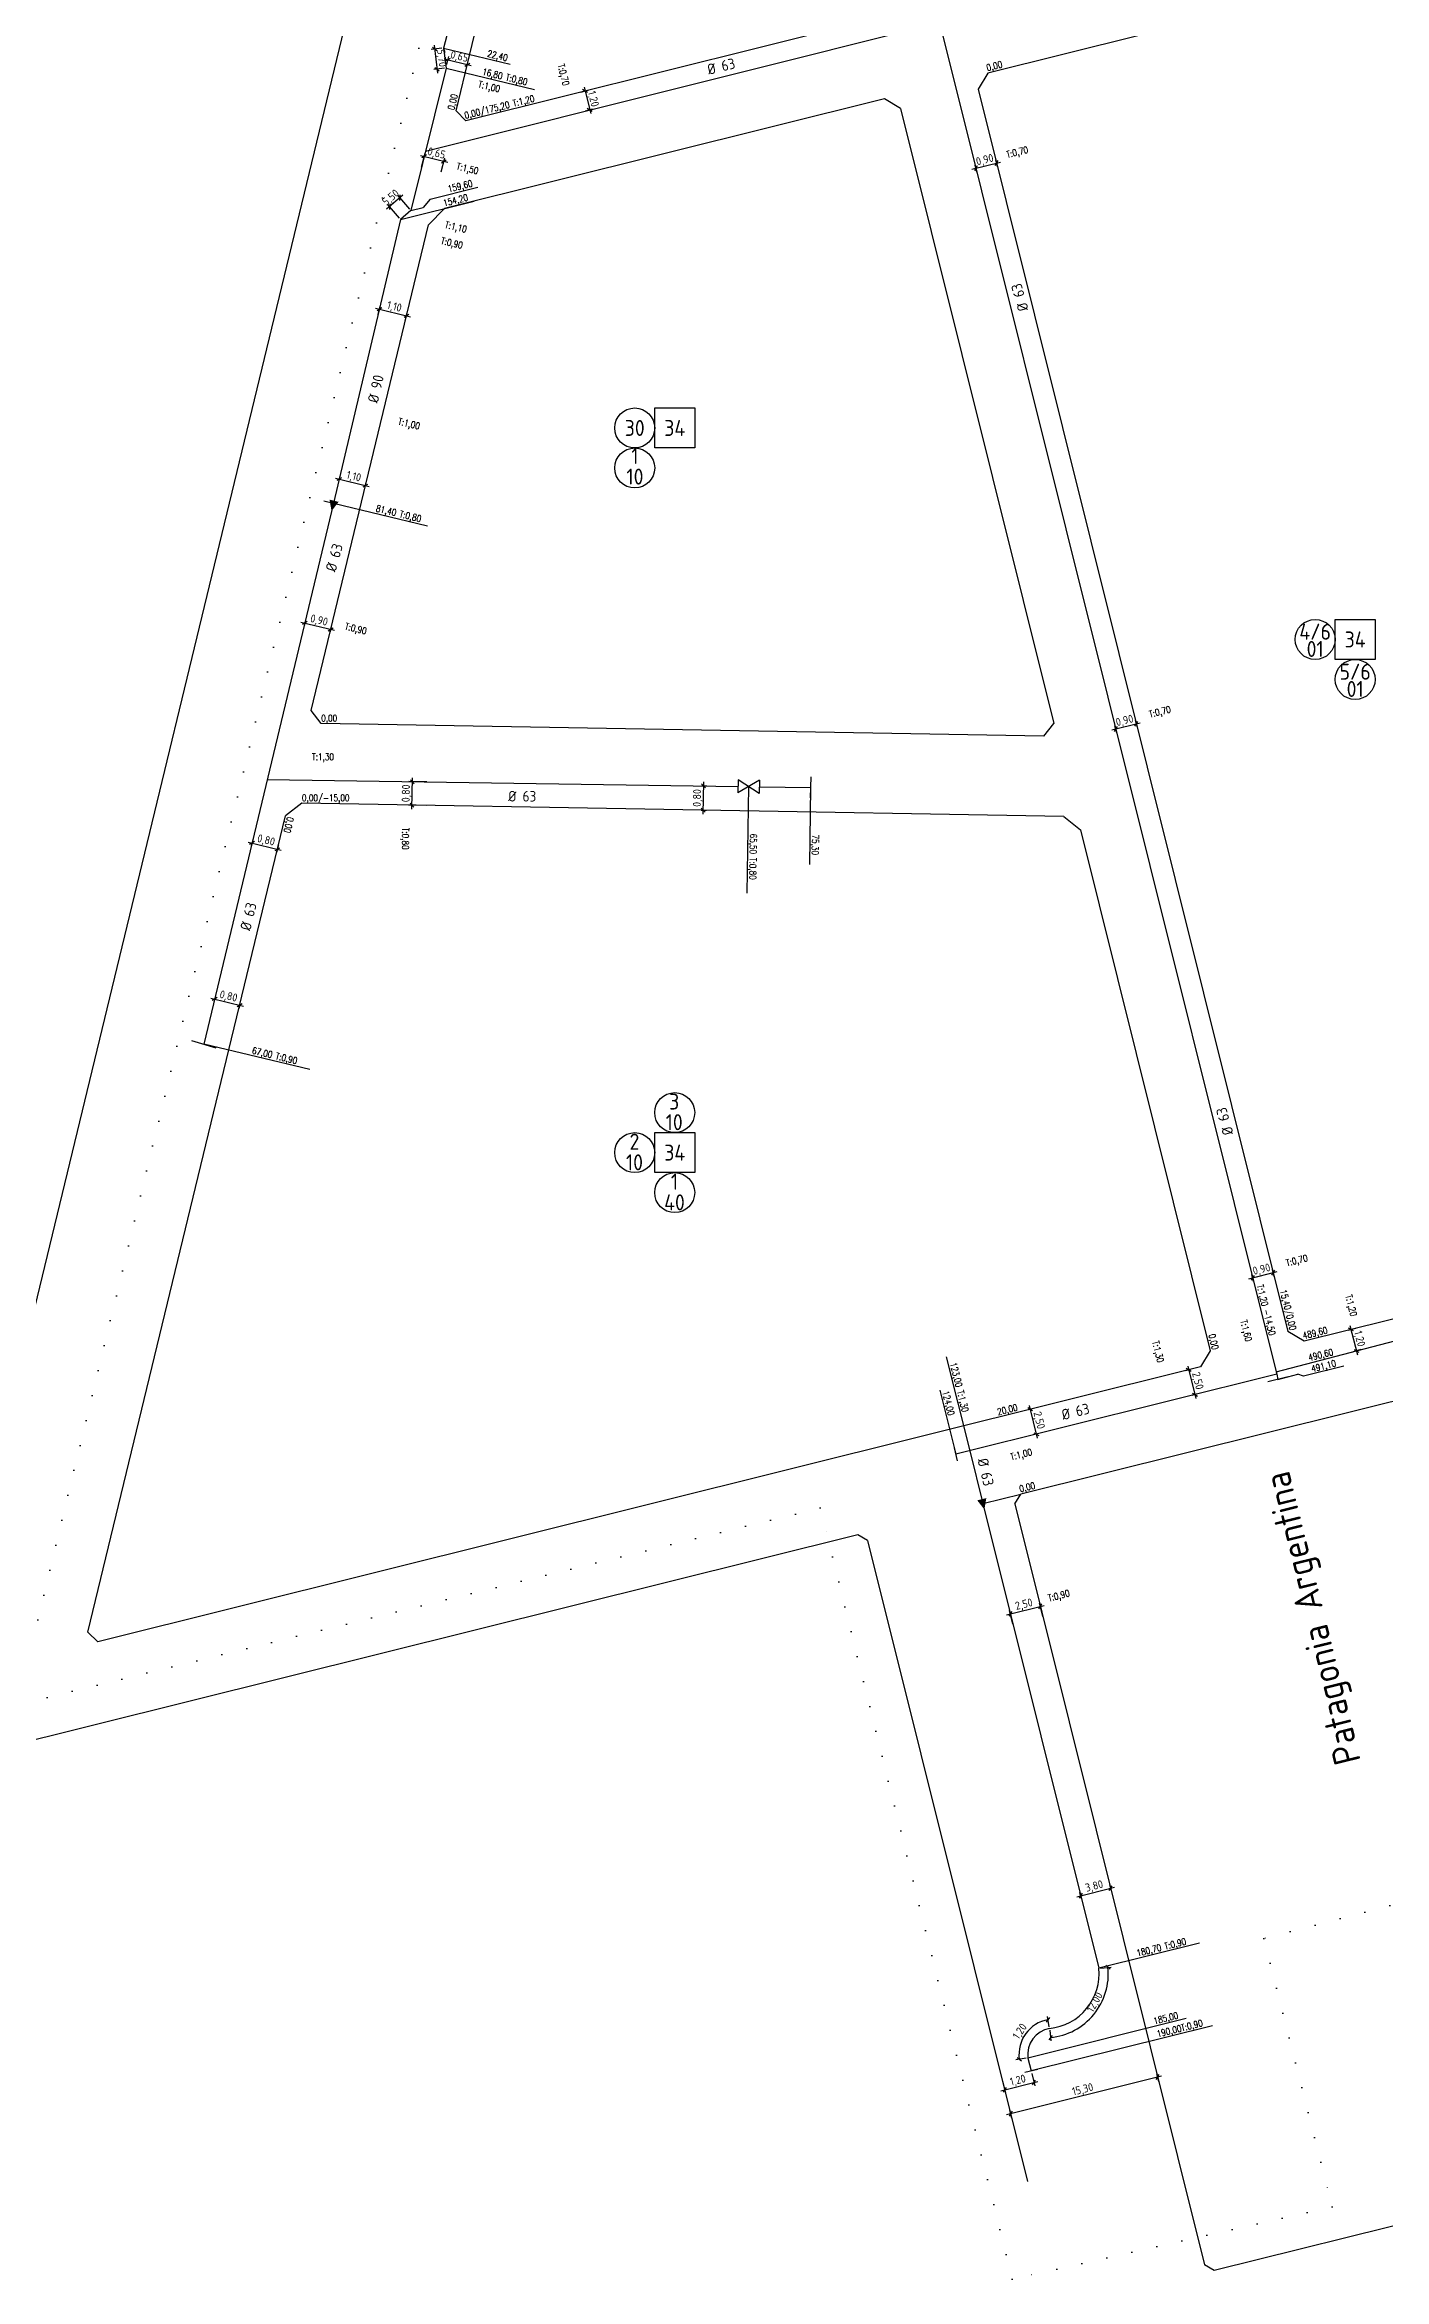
# Model space of a CAD drawing. Extents: x -48 to 13651, y -112 to 3468.
# Drawn here: x 2019 to 2521, y 21 to 859 of the extents above; entities that cross this region are included whole.
import ezdxf
from ezdxf.enums import TextEntityAlignment as Align

# ---------------------------------------------------------------- set-up
doc = ezdxf.new("R2010")
doc.units = 0
doc.header["$LTSCALE"] = 6
doc.header["$MEASUREMENT"] = 0
doc.linetypes.add('DOT2', pattern=[3.175, 0, -3.175])
doc.layers.get('0').update_dxf_attribs({"linetype": 'CONTINUOUS'})
doc.layers.get('DEFPOINTS').update_dxf_attribs({"linetype": 'CONTINUOUS'})
for name, color, linetype in [('90', 11, 'CONTINUOUS'), ('A50', 40, 'CONTINUOUS'), ('AMPLIACIONES', 2, 'CONTINUOUS'), ('CAS', 7, 'CONTINUOUS'), ('Caño 110mm', 170, 'CONTINUOUS'), ('COTA', 2, 'CONTINUOUS'), ('MANZANAS', 7, 'CONTINUOUS'), ('NOMB_CALLES', 4, 'CONTINUOUS'), ('NUMERO-CROQUIS', 13, 'CONTINUOUS'), ('NUMERO-MANZANA', 4, 'CONTINUOUS'), ('PROGRESIVA', 60, 'CONTINUOUS'), ('RADIO', 4, 'DOT2'), ('REDUCCIONES', 13, 'CONTINUOUS'), ('TXTDIAMETRO', 7, 'CONTINUOUS'), ('VALVULAS', 20, 'CONTINUOUS')]:
    doc.layers.add(name, color=color, linetype=linetype)
doc.styles.add('ABADIMTCONDE', font='isocp.shx')
doc.styles.add('GEOSLAB703LTBT', font='isocp.shx', dxfattribs={"width": 0.9, "height": 8})
doc.styles.add('ROMANS', font='romans.shx', dxfattribs={"width": 0.8, "height": 2.5})
doc.dimstyles.new('COTA02', dxfattribs={"dimtxt": 3, "dimasz": 1.5, "dimexe": 1.25, "dimexo": 0.625, "dimgap": 0.3, "dimtad": 1, "dimtoh": 1, "dimdsep": 46, "dimlunit": 6, "dimtxsty": 'ABADIMTCONDE', "dimblk1": 'OBLIQUE', "dimblk2": 'OBLIQUE', "dimsah": 1, "dimcen": 2.5, "dimdle": 1.5, "dimclrd": 60, "dimclre": 60, "dimclrt": 256, "dimadec": 0, "dimazin": 0, "dimtfac": 1, "dimtix": 1, "dimtofl": 0, "dimtmove": 0, "dimatfit": 0, "dimldrblk": 'OBLIQUE', "dimfxl": 1, "dimtolj": 1, "dimtzin": 0, "dimarcsym": 0})

# ---------------------------------------------------------------- blocks, each defined once
blk = doc.blocks.new('CUPLARED')
at = {"layer": 'REDUCCIONES'}
blk.add_lwpolyline([(4, 0, 0, 3.5, 0), (0, 0, 3.5, 3.5, 0)], format="xyseb", dxfattribs=at)
blk = doc.blocks.new('D63')
at = {"layer": 'TXTDIAMETRO', "color": 7, "ltscale": 0.1, "style": 'ABADIMTCONDE'}
blk.add_text('Ø 63', height=4, dxfattribs=at).set_placement((0, 0), align=Align.MIDDLE)
blk = doc.blocks.new('_OBLIQUE')
at = {"color": 0, "linetype": 'ByBlock'}
blk.add_line((-0.5, -0.5), (0.5, 0.5), dxfattribs=at)
blk = doc.blocks.new('*D141')
at = {"layer": 'COTA', "color": 60, "lineweight": -2, "transparency": 16777216}
for p, q in [((2168.09, 857.83), (2164.09, 857.34)), ((2165.15, 858.98), (2166.43, 848.52)), ((2169.01, 850.35), (2165.01, 849.86))]:
    blk.add_line(p, q, dxfattribs=at)
at = {"layer": 'DEFPOINTS', "color": 0, "transparency": 16777216}
for p in [(2168.71, 857.91), (2166.25, 850.01), (2169.63, 850.42)]:
    blk.add_point(p, dxfattribs=at)
at = {"layer": 'COTA', "color": 60, "lineweight": -2, "transparency": 16777216, "xscale": 1.5, "yscale": 1.5, "zscale": 1.5}
for p, rotation in [((2165.34, 857.5), 96.97961604588603), ((2166.25, 850.01), 276.979616045886)]:
    blk.add_blockref('_OBLIQUE', p, dxfattribs=dict(at, rotation=rotation))
at = {"layer": 'COTA', "transparency": 16777216, "insert": (2167.79, 854.12), "char_height": 3, "attachment_point": 5, "rotation": 276.97962, "style": 'ABADIMTCONDE'}
blk.add_mtext('\\A1;5,70', dxfattribs=at)
blk = doc.blocks.new('*D142')
at = {"layer": 'COTA', "color": 60, "lineweight": -2, "transparency": 16777216}
for p, q in [((2143.21, 760.34), (2156.27, 757.18)), ((2144.19, 758.01), (2144.96, 761.2)), ((2154.33, 755.56), (2155.11, 758.75))]:
    blk.add_line(p, q, dxfattribs=at)
at = {"layer": 'DEFPOINTS', "color": 0, "transparency": 16777216}
for p in [(2144.04, 757.41), (2154.19, 754.95), (2154.81, 757.53)]:
    blk.add_point(p, dxfattribs=at)
at = {"layer": 'COTA', "color": 60, "lineweight": -2, "transparency": 16777216, "xscale": 1.5, "yscale": 1.5, "zscale": 1.5}
for p, rotation in [((2144.66, 759.99), 166.4000000000006), ((2154.81, 757.53), 346.4000000000006)]:
    blk.add_blockref('_OBLIQUE', p, dxfattribs=dict(at, rotation=rotation))
at = {"layer": 'COTA', "transparency": 16777216, "insert": (2150.21, 760.73), "char_height": 3, "attachment_point": 5, "rotation": 346.4, "style": 'ABADIMTCONDE'}
blk.add_mtext('\\A1;1,10', dxfattribs=at)
blk = doc.blocks.new('*D143')
at = {"layer": 'COTA', "color": 60, "lineweight": -2, "transparency": 16777216}
for p, q in [((2128.15, 696.64), (2140.88, 693.56)), ((2129.64, 696.44), (2129.9, 697.5)), ((2139.46, 694.06), (2139.71, 695.12))]:
    blk.add_line(p, q, dxfattribs=at)
at = {"layer": 'DEFPOINTS', "color": 0, "transparency": 16777216}
for p in [(2129.49, 695.83), (2139.31, 693.45), (2139.42, 693.91)]:
    blk.add_point(p, dxfattribs=at)
at = {"layer": 'COTA', "color": 60, "lineweight": -2, "transparency": 16777216, "xscale": 1.5, "yscale": 1.5, "zscale": 1.5}
for p, rotation in [((2129.6, 696.28), 166.4000000000008), ((2139.42, 693.91), 346.4000000000008)]:
    blk.add_blockref('_OBLIQUE', p, dxfattribs=dict(at, rotation=rotation))
at = {"layer": 'COTA', "transparency": 16777216, "insert": (2134.99, 697.06), "char_height": 3, "attachment_point": 5, "rotation": 346.4, "style": 'ABADIMTCONDE'}
blk.add_mtext('\\A1;1,10', dxfattribs=at)
blk = doc.blocks.new('*D154')
at = {"layer": 'COTA', "color": 60, "lineweight": -2, "transparency": 16777216}
for p, q in [((2169.92, 851.8), (2170.63, 854.72)), ((2168.88, 853.85), (2179.06, 851.39)), ((2177.19, 850.04), (2177.9, 852.96))]:
    blk.add_line(p, q, dxfattribs=at)
at = {"layer": 'DEFPOINTS', "color": 0, "transparency": 16777216}
for p in [(2169.78, 851.19), (2177.05, 849.43), (2177.6, 851.74)]:
    blk.add_point(p, dxfattribs=at)
at = {"layer": 'COTA', "color": 60, "lineweight": -2, "transparency": 16777216, "xscale": 1.5, "yscale": 1.5, "zscale": 1.5}
for p, rotation in [((2170.33, 853.5), 166.3999999999984), ((2177.6, 851.74), 346.3999999999984)]:
    blk.add_blockref('_OBLIQUE', p, dxfattribs=dict(at, rotation=rotation))
at = {"layer": 'COTA', "transparency": 16777216, "insert": (2174.59, 854.55), "char_height": 3, "attachment_point": 5, "rotation": 346.4, "style": 'ABADIMTCONDE'}
blk.add_mtext('\\A1;0,65', dxfattribs=at)
blk = doc.blocks.new('*D155')
at = {"layer": 'COTA', "color": 60, "lineweight": -2, "transparency": 16777216}
for p, q in [((2153.48, 802.78), (2147.32, 797.51)), ((2152.2, 794.12), (2147.65, 799.44)), ((2156.07, 797.45), (2151.53, 802.76))]:
    blk.add_line(p, q, dxfattribs=at)
at = {"layer": 'DEFPOINTS', "color": 0, "transparency": 16777216}
for p in [(2148.46, 798.49), (2156.48, 796.97), (2152.6, 793.65)]:
    blk.add_point(p, dxfattribs=at)
at = {"layer": 'COTA', "color": 60, "lineweight": -2, "transparency": 16777216, "xscale": 1.5, "yscale": 1.5, "zscale": 1.5}
for p, rotation in [((2148.46, 798.49), 220.5566222824353), ((2152.34, 801.81), 40.55662228243532)]:
    blk.add_blockref('_OBLIQUE', p, dxfattribs=dict(at, rotation=rotation))
at = {"layer": 'COTA', "transparency": 16777216, "insert": (2149.08, 801.69), "char_height": 3, "attachment_point": 5, "rotation": 40.55662, "style": 'ABADIMTCONDE'}
blk.add_mtext('\\A1;5,50', dxfattribs=at)
blk = doc.blocks.new('*D1067')
at = {"layer": 'DEFPOINTS', "color": 0, "transparency": 16777216}
for p in [(2168.83, 815.48), (2160.33, 812.63), (2167.71, 810.85)]:
    blk.add_point(p, dxfattribs=at)
at = {"layer": 'PROGRESIVA', "color": 60, "lineweight": -2, "transparency": 16777216}
for p, q in [((2160, 817.62), (2170.29, 815.13)), ((2160.48, 813.24), (2161.75, 818.48)), ((2167.86, 811.46), (2169.12, 816.7))]:
    blk.add_line(p, q, dxfattribs=at)
at = {"layer": 'PROGRESIVA', "color": 60, "lineweight": -2, "transparency": 16777216, "xscale": 1.5, "yscale": 1.5, "zscale": 1.5}
for p, rotation in [((2161.46, 817.27), 166.4000000000009), ((2168.83, 815.48), 346.4000000000009)]:
    blk.add_blockref('_OBLIQUE', p, dxfattribs=dict(at, rotation=rotation))
at = {"layer": 'PROGRESIVA', "transparency": 16777216, "insert": (2166.02, 818.25), "char_height": 3, "attachment_point": 5, "rotation": 346.4, "style": 'ABADIMTCONDE'}
blk.add_mtext('\\A1;0,65', dxfattribs=at)
blk = doc.blocks.new('*D1181')
at = {"layer": 'DEFPOINTS', "color": 0, "transparency": 16777216}
for p in [(2219.49, 841.25), (2221.25, 834.23), (2223.49, 834.8)]:
    blk.add_point(p, dxfattribs=at)
at = {"layer": 'PROGRESIVA', "color": 60, "lineweight": -2, "transparency": 16777216}
for p, q in [((2220.1, 841.4), (2222.95, 842.11)), ((2221.37, 843.26), (2223.85, 833.34)), ((2221.85, 834.39), (2224.7, 835.1))]:
    blk.add_line(p, q, dxfattribs=at)
at = {"layer": 'PROGRESIVA', "color": 60, "lineweight": -2, "transparency": 16777216, "xscale": 1.5, "yscale": 1.5, "zscale": 1.5}
for p, rotation in [((2221.73, 841.81), 104.0483452067411), ((2223.49, 834.8), 284.0483452067411)]:
    blk.add_blockref('_OBLIQUE', p, dxfattribs=dict(at, rotation=rotation))
at = {"layer": 'PROGRESIVA', "transparency": 16777216, "insert": (2224.58, 838.79), "char_height": 3, "attachment_point": 5, "rotation": 284.04835, "style": 'ABADIMTCONDE'}
blk.add_mtext('\\A1;1,20', dxfattribs=at)
blk = doc.blocks.new('*D1182')
at = {"layer": 'COTA', "color": 60, "lineweight": -2, "transparency": 16777216}
for p, q in [((2470.5, 396.48), (2481.17, 399.14)), ((2472.31, 395.44), (2471.66, 398.06)), ((2480.06, 397.38), (2479.41, 399.99))]:
    blk.add_line(p, q, dxfattribs=at)
at = {"layer": 'DEFPOINTS', "color": 0, "transparency": 16777216}
for p in [(2472.46, 394.84), (2479.71, 398.78), (2480.21, 396.77)]:
    blk.add_point(p, dxfattribs=at)
at = {"layer": 'COTA', "color": 60, "lineweight": -2, "transparency": 16777216, "xscale": 1.5, "yscale": 1.5, "zscale": 1.5}
for p, rotation in [((2471.96, 396.84), 194.0000000000013), ((2479.71, 398.78), 14.00000000000132)]:
    blk.add_blockref('_OBLIQUE', p, dxfattribs=dict(at, rotation=rotation))
at = {"layer": 'COTA', "transparency": 16777216, "insert": (2475.35, 399.78), "char_height": 3, "attachment_point": 5, "rotation": 14, "style": 'ABADIMTCONDE'}
blk.add_mtext('\\A1;0,90', dxfattribs=at)
blk = doc.blocks.new('*D1183')
at = {"layer": 'DEFPOINTS', "color": 0, "transparency": 16777216}
for p in [(2375.99, 814.79), (2376.5, 812.74), (2368.73, 810.8)]:
    blk.add_point(p, dxfattribs=at)
at = {"layer": 'PROGRESIVA', "color": 60, "lineweight": -2, "transparency": 16777216}
for p, q in [((2366.76, 812.48), (2377.45, 815.15)), ((2368.57, 811.41), (2367.91, 814.06)), ((2376.35, 813.35), (2375.69, 816))]:
    blk.add_line(p, q, dxfattribs=at)
at = {"layer": 'PROGRESIVA', "color": 60, "lineweight": -2, "transparency": 16777216, "xscale": 1.5, "yscale": 1.5, "zscale": 1.5}
for p, rotation in [((2368.22, 812.85), 193.9999999999992), ((2375.99, 814.79), 13.99999999999925)]:
    blk.add_blockref('_OBLIQUE', p, dxfattribs=dict(at, rotation=rotation))
at = {"layer": 'PROGRESIVA', "transparency": 16777216, "insert": (2371.61, 815.78), "char_height": 3, "attachment_point": 5, "rotation": 14, "style": 'ABADIMTCONDE'}
blk.add_mtext('\\A1;0,90', dxfattribs=at)
blk = doc.blocks.new('*D1184')
at = {"layer": 'COTA', "color": 60, "lineweight": -2, "transparency": 16777216}
for p, q in [((2419.19, 602.24), (2429.86, 604.9)), ((2421, 601.2), (2420.34, 603.82)), ((2428.75, 603.14), (2428.1, 605.75))]:
    blk.add_line(p, q, dxfattribs=at)
at = {"layer": 'DEFPOINTS', "color": 0, "transparency": 16777216}
for p in [(2428.4, 604.54), (2421.15, 600.6), (2428.9, 602.53)]:
    blk.add_point(p, dxfattribs=at)
at = {"layer": 'COTA', "color": 60, "lineweight": -2, "transparency": 16777216, "xscale": 1.5, "yscale": 1.5, "zscale": 1.5}
for p, rotation in [((2420.65, 602.6), 194.0000000000017), ((2428.4, 604.54), 14.00000000000171)]:
    blk.add_blockref('_OBLIQUE', p, dxfattribs=dict(at, rotation=rotation))
at = {"layer": 'COTA', "transparency": 16777216, "insert": (2424.03, 605.54), "char_height": 3, "attachment_point": 5, "rotation": 14, "style": 'ABADIMTCONDE'}
blk.add_mtext('\\A1;0,90', dxfattribs=at)
blk = doc.blocks.new('*D1185')
at = {"layer": 'DEFPOINTS', "color": 0, "transparency": 16777216}
for p in [(2511.1, 378.03), (2510.89, 369.45), (2513.18, 370.04)]:
    blk.add_point(p, dxfattribs=at)
at = {"layer": 'PROGRESIVA', "color": 60, "lineweight": -2, "transparency": 16777216}
for p, q in [((2510.49, 377.87), (2507.6, 377.12)), ((2508.43, 378.89), (2511.27, 368)), ((2512.57, 369.89), (2509.68, 369.13))]:
    blk.add_line(p, q, dxfattribs=at)
at = {"layer": 'PROGRESIVA', "color": 60, "lineweight": -2, "transparency": 16777216, "xscale": 1.5, "yscale": 1.5, "zscale": 1.5}
for p, rotation in [((2508.8, 377.43), 104.6193654471135), ((2510.89, 369.45), 284.6193654471135)]:
    blk.add_blockref('_OBLIQUE', p, dxfattribs=dict(at, rotation=rotation))
at = {"layer": 'PROGRESIVA', "transparency": 16777216, "insert": (2511.81, 373.95), "char_height": 3, "attachment_point": 5, "rotation": 284.61937, "style": 'ABADIMTCONDE'}
blk.add_mtext('\\A1;1,20', dxfattribs=at)
blk = doc.blocks.new('*D1257')
at = {"layer": 'DEFPOINTS', "color": 0, "transparency": 16777216}
for p in [(2116.99, 643.56), (2126.37, 639.99), (2126.67, 641.22)]:
    blk.add_point(p, dxfattribs=at)
at = {"layer": 'PROGRESIVA', "color": 60, "lineweight": -2, "transparency": 16777216}
for p, q in [((2115.23, 642.68), (2127.83, 639.64)), ((2116.84, 642.95), (2116.4, 641.12)), ((2126.52, 640.61), (2126.08, 638.77))]:
    blk.add_line(p, q, dxfattribs=at)
at = {"layer": 'PROGRESIVA', "color": 60, "lineweight": -2, "transparency": 16777216, "xscale": 1.5, "yscale": 1.5, "zscale": 1.5}
for p, rotation in [((2116.69, 642.33), 166.4000000000011), ((2126.37, 639.99), 346.4000000000011)]:
    blk.add_blockref('_OBLIQUE', p, dxfattribs=dict(at, rotation=rotation))
at = {"layer": 'PROGRESIVA', "transparency": 16777216, "insert": (2122.01, 643.13), "char_height": 3, "attachment_point": 5, "rotation": 346.4, "style": 'ABADIMTCONDE'}
blk.add_mtext('\\A1;0,90', dxfattribs=at)
blk = doc.blocks.new('*D1258')
at = {"layer": 'DEFPOINTS', "color": 0, "transparency": 16777216}
for p in [(2097.44, 562.03), (2106.43, 557.55), (2106.96, 559.73)]:
    blk.add_point(p, dxfattribs=at)
at = {"layer": 'PROGRESIVA', "color": 60, "lineweight": -2, "transparency": 16777216}
for p, q in [((2097.29, 561.42), (2096.62, 558.63)), ((2095.45, 560.2), (2107.89, 557.19)), ((2106.81, 559.12), (2106.14, 556.33))]:
    blk.add_line(p, q, dxfattribs=at)
at = {"layer": 'PROGRESIVA', "color": 60, "lineweight": -2, "transparency": 16777216, "xscale": 1.5, "yscale": 1.5, "zscale": 1.5}
for p, rotation in [((2096.91, 559.85), 166.4000000000003), ((2106.43, 557.55), 346.4000000000003)]:
    blk.add_blockref('_OBLIQUE', p, dxfattribs=dict(at, rotation=rotation))
at = {"layer": 'PROGRESIVA', "transparency": 16777216, "insert": (2102.15, 560.67), "char_height": 3, "attachment_point": 5, "rotation": 346.4, "style": 'ABADIMTCONDE'}
blk.add_mtext('\\A1;0,80', dxfattribs=at)
blk = doc.blocks.new('*D1259')
at = {"layer": 'DEFPOINTS', "color": 0, "transparency": 16777216}
for p in [(2082.91, 501.45), (2092.28, 499.07), (2092.31, 499.18)]:
    blk.add_point(p, dxfattribs=at)
at = {"layer": 'PROGRESIVA', "color": 60, "lineweight": -2, "transparency": 16777216}
for p, q in [((2081.43, 501.7), (2093.74, 498.72)), ((2082.76, 500.85), (2082.59, 500.13)), ((2092.16, 498.57), (2091.99, 497.86))]:
    blk.add_line(p, q, dxfattribs=at)
at = {"layer": 'PROGRESIVA', "color": 60, "lineweight": -2, "transparency": 16777216, "xscale": 1.5, "yscale": 1.5, "zscale": 1.5}
for p, rotation in [((2082.88, 501.35), 166.4000000000001), ((2092.28, 499.07), 346.4000000000001)]:
    blk.add_blockref('_OBLIQUE', p, dxfattribs=dict(at, rotation=rotation))
at = {"layer": 'PROGRESIVA', "transparency": 16777216, "insert": (2088.06, 502.18), "char_height": 3, "attachment_point": 5, "rotation": 346.4, "style": 'ABADIMTCONDE'}
blk.add_mtext('\\A1;0,80', dxfattribs=at)
blk = doc.blocks.new('*D1260')
at = {"layer": 'DEFPOINTS', "color": 0, "transparency": 16777216}
for p in [(2264.77, 581.29), (2264.61, 572.17), (2265.97, 572.15)]:
    blk.add_point(p, dxfattribs=at)
at = {"layer": 'PROGRESIVA', "color": 60, "lineweight": -2, "transparency": 16777216}
for p, q in [((2265.4, 581.28), (2267.38, 581.25)), ((2266.15, 582.77), (2265.94, 570.65)), ((2265.24, 572.16), (2267.22, 572.13))]:
    blk.add_line(p, q, dxfattribs=at)
at = {"layer": 'PROGRESIVA', "color": 60, "lineweight": -2, "transparency": 16777216, "xscale": 1.5, "yscale": 1.5, "zscale": 1.5}
for p, rotation in [((2266.13, 581.27), 89.00000000000271), ((2265.97, 572.15), 269.0000000000027)]:
    blk.add_blockref('_OBLIQUE', p, dxfattribs=dict(at, rotation=rotation))
at = {"layer": 'PROGRESIVA', "transparency": 16777216, "insert": (2264.02, 576.74), "char_height": 3, "attachment_point": 5, "rotation": 89, "style": 'ABADIMTCONDE'}
blk.add_mtext('\\A1;0,80', dxfattribs=at)
blk = doc.blocks.new('*D1261')
at = {"layer": 'DEFPOINTS', "color": 0, "transparency": 16777216}
for p in [(2156.99, 582.84), (2163.05, 582.75), (2162.92, 573.95)]:
    blk.add_point(p, dxfattribs=at)
at = {"layer": 'PROGRESIVA', "color": 60, "lineweight": -2, "transparency": 16777216}
for p, q in [((2162.42, 582.76), (2155.74, 582.86)), ((2156.84, 572.53), (2157.01, 584.34)), ((2162.3, 573.96), (2155.62, 574.05))]:
    blk.add_line(p, q, dxfattribs=at)
at = {"layer": 'PROGRESIVA', "color": 60, "lineweight": -2, "transparency": 16777216, "xscale": 1.5, "yscale": 1.5, "zscale": 1.5}
for p, rotation in [((2156.99, 582.84), 89.17887500305257), ((2156.87, 574.03), 269.1788750030526)]:
    blk.add_blockref('_OBLIQUE', p, dxfattribs=dict(at, rotation=rotation))
at = {"layer": 'PROGRESIVA', "transparency": 16777216, "insert": (2154.9, 578.47), "char_height": 3, "attachment_point": 5, "rotation": 89.17888, "style": 'ABADIMTCONDE'}
blk.add_mtext('\\A1;0,80', dxfattribs=at)
blk = doc.blocks.new('*D1466')
at = {"layer": 'DEFPOINTS', "color": 0, "transparency": 16777216}
for p in [(2393.83, 135.87), (2414.3, 137.93), (2395.85, 115.4), (2407.85, 116.35)]:
    blk.add_point(p, dxfattribs=at)
at = {"layer": 'PROGRESIVA', "color": 60, "lineweight": -2, "transparency": 16777216}
for p, q in [((2414.92, 137.99), (2418.99, 138.4)), ((2395.92, 114.78), (2396.32, 110.71))]:
    blk.add_line(p, q, dxfattribs=at)
blk.add_arc((2393.83, 135.87), 24.03, 275.64624, 5.75731, dxfattribs=at)
at = {"layer": 'PROGRESIVA', "color": 60, "lineweight": -2, "transparency": 16777216, "xscale": 1.5, "yscale": 1.5, "zscale": 1.5}
for p, rotation in [((2417.74, 138.28), 95.7573125698396), ((2396.19, 111.95), 185.6462378391678)]:
    blk.add_blockref('_OBLIQUE', p, dxfattribs=dict(at, rotation=rotation))
at = {"layer": 'PROGRESIVA', "transparency": 16777216, "insert": (2413.02, 125.1), "char_height": 3, "attachment_point": 5, "rotation": 60.70536, "style": 'ABADIMTCONDE'}
blk.add_mtext('\\A1;12,00', dxfattribs=at)
blk = doc.blocks.new('*D1467')
at = {"layer": 'DEFPOINTS', "color": 0, "transparency": 16777216}
for p in [(2389.22, 115.87), (2395.85, 115.4), (2387.75, 104.29), (2397.51, 105.68)]:
    blk.add_point(p, dxfattribs=at)
at = {"layer": 'PROGRESIVA', "color": 60, "lineweight": -2, "transparency": 16777216}
for p, q in [((2395.75, 116.01), (2395.09, 119.86)), ((2387.13, 104.21), (2383.26, 103.66))]:
    blk.add_line(p, q, dxfattribs=at)
blk.add_arc((2397.51, 105.68), 13.14, 99.67438, 188.0728, dxfattribs=at)
at = {"layer": 'PROGRESIVA', "color": 60, "lineweight": -2, "transparency": 16777216, "xscale": 1.5, "yscale": 1.5, "zscale": 1.5}
for p, rotation in [((2395.3, 118.63), 9.674382133131514), ((2384.5, 103.83), 278.072802893949)]:
    blk.add_blockref('_OBLIQUE', p, dxfattribs=dict(at, rotation=rotation))
at = {"layer": 'PROGRESIVA', "transparency": 16777216, "insert": (2384.94, 114.16), "char_height": 3, "attachment_point": 5, "rotation": 55.97299, "style": 'ABADIMTCONDE'}
blk.add_mtext('\\A1;1,20', dxfattribs=at)
blk = doc.blocks.new('*D1468')
at = {"layer": 'DEFPOINTS', "color": 0, "transparency": 16777216}
for p in [(2377.99, 96.38), (2389.04, 99.13), (2390.03, 95.13)]:
    blk.add_point(p, dxfattribs=at)
at = {"layer": 'PROGRESIVA', "color": 60, "lineweight": -2, "transparency": 16777216}
for p, q in [((2377.53, 92.02), (2391.49, 95.5)), ((2378.14, 95.77), (2379.29, 91.17)), ((2389.19, 98.53), (2390.34, 93.92))]:
    blk.add_line(p, q, dxfattribs=at)
at = {"layer": 'PROGRESIVA', "color": 60, "lineweight": -2, "transparency": 16777216, "xscale": 1.5, "yscale": 1.5, "zscale": 1.5}
for p, rotation in [((2378.99, 92.38), 193.999999999998), ((2390.03, 95.13), 13.99999999999804)]:
    blk.add_blockref('_OBLIQUE', p, dxfattribs=dict(at, rotation=rotation))
at = {"layer": 'PROGRESIVA', "transparency": 16777216, "insert": (2384.02, 95.72), "char_height": 3, "attachment_point": 5, "rotation": 14, "style": 'ABADIMTCONDE'}
blk.add_mtext('\\A1;1,20', dxfattribs=at)
blk = doc.blocks.new('*D1469')
at = {"layer": 'DEFPOINTS', "color": 0, "transparency": 16777216}
for p in [(2418.76, 167.96), (2407.9, 163.57), (2419.15, 166.38)]:
    blk.add_point(p, dxfattribs=at)
at = {"layer": 'PROGRESIVA', "color": 60, "lineweight": -2, "transparency": 16777216}
for p, q in [((2406.05, 164.79), (2420.22, 168.32)), ((2419, 166.99), (2418.46, 169.17)), ((2407.75, 164.18), (2407.21, 166.37))]:
    blk.add_line(p, q, dxfattribs=at)
at = {"layer": 'PROGRESIVA', "color": 60, "lineweight": -2, "transparency": 16777216, "xscale": 1.5, "yscale": 1.5, "zscale": 1.5}
for p, rotation in [((2418.76, 167.96), 14.00000000000025), ((2407.51, 165.15), 194.0000000000002)]:
    blk.add_blockref('_OBLIQUE', p, dxfattribs=dict(at, rotation=rotation))
at = {"layer": 'PROGRESIVA', "transparency": 16777216, "insert": (2412.64, 168.52), "char_height": 3, "attachment_point": 5, "rotation": 14, "style": 'ABADIMTCONDE'}
blk.add_mtext('\\A1;3,80', dxfattribs=at)
blk = doc.blocks.new('*D1470')
at = {"layer": 'DEFPOINTS', "color": 0, "transparency": 16777216}
for p in [(2392.42, 273.62), (2393.51, 269.22), (2382.26, 266.41)]:
    blk.add_point(p, dxfattribs=at)
at = {"layer": 'PROGRESIVA', "color": 60, "lineweight": -2, "transparency": 16777216}
for p, q in [((2379.71, 270.45), (2393.87, 273.98)), ((2382.11, 267.02), (2380.86, 272.03)), ((2393.36, 269.83), (2392.11, 274.83))]:
    blk.add_line(p, q, dxfattribs=at)
at = {"layer": 'PROGRESIVA', "color": 60, "lineweight": -2, "transparency": 16777216, "xscale": 1.5, "yscale": 1.5, "zscale": 1.5}
for p, rotation in [((2381.16, 270.82), 194.0000000000002), ((2392.42, 273.62), 14.00000000000025)]:
    blk.add_blockref('_OBLIQUE', p, dxfattribs=dict(at, rotation=rotation))
at = {"layer": 'PROGRESIVA', "transparency": 16777216, "insert": (2386.3, 274.18), "char_height": 3, "attachment_point": 5, "rotation": 14, "style": 'ABADIMTCONDE'}
blk.add_mtext('\\A1;2,50', dxfattribs=at)
blk = doc.blocks.new('*D1471')
at = {"layer": 'DEFPOINTS', "color": 0, "transparency": 16777216}
for p in [(2436.4, 97.2), (2436.99, 94.85), (2381.8, 81.09)]:
    blk.add_point(p, dxfattribs=at)
at = {"layer": 'PROGRESIVA', "color": 60, "lineweight": -2, "transparency": 16777216}
for p, q in [((2379.76, 83.08), (2437.86, 97.56)), ((2436.84, 95.46), (2436.1, 98.41)), ((2381.65, 81.7), (2380.91, 84.65))]:
    blk.add_line(p, q, dxfattribs=at)
at = {"layer": 'PROGRESIVA', "color": 60, "lineweight": -2, "transparency": 16777216, "xscale": 1.5, "yscale": 1.5, "zscale": 1.5}
for p, rotation in [((2436.4, 97.2), 14.00000000000009), ((2381.22, 83.44), 194.0000000000001)]:
    blk.add_blockref('_OBLIQUE', p, dxfattribs=dict(at, rotation=rotation))
at = {"layer": 'PROGRESIVA', "transparency": 16777216, "insert": (2408.32, 92.29), "char_height": 3, "attachment_point": 5, "rotation": 14, "style": 'ABADIMTCONDE'}
blk.add_mtext('\\A1;15,30', dxfattribs=at)
blk = doc.blocks.new('*D1472')
at = {"layer": 'DEFPOINTS', "color": 0, "transparency": 16777216}
for p in [(2449.09, 362.57), (2450.32, 353.04), (2451.41, 353.31)]:
    blk.add_point(p, dxfattribs=at)
at = {"layer": 'PROGRESIVA', "color": 60, "lineweight": -2, "transparency": 16777216}
for p, q in [((2448.49, 362.42), (2446.8, 362)), ((2447.65, 363.76), (2450.69, 351.58)), ((2450.8, 353.15), (2449.11, 352.73))]:
    blk.add_line(p, q, dxfattribs=at)
at = {"layer": 'PROGRESIVA', "color": 60, "lineweight": -2, "transparency": 16777216, "xscale": 1.5, "yscale": 1.5, "zscale": 1.5}
for p, rotation in [((2448.01, 362.3), 104.0000000000009), ((2450.32, 353.04), 284.0000000000009)]:
    blk.add_blockref('_OBLIQUE', p, dxfattribs=dict(at, rotation=rotation))
at = {"layer": 'PROGRESIVA', "transparency": 16777216, "insert": (2451.13, 358.16), "char_height": 3, "attachment_point": 5, "rotation": 284, "style": 'ABADIMTCONDE'}
blk.add_mtext('\\A1;2,50', dxfattribs=at)
blk = doc.blocks.new('*D1473')
at = {"layer": 'DEFPOINTS', "color": 0, "transparency": 16777216}
for p in [(2389.65, 347.75), (2390.88, 338.21), (2391.96, 338.48)]:
    blk.add_point(p, dxfattribs=at)
at = {"layer": 'PROGRESIVA', "color": 60, "lineweight": -2, "transparency": 16777216}
for p, q in [((2389.04, 347.6), (2387.35, 347.18)), ((2388.2, 348.94), (2391.24, 336.76)), ((2391.35, 338.33), (2389.67, 337.91))]:
    blk.add_line(p, q, dxfattribs=at)
at = {"layer": 'PROGRESIVA', "color": 60, "lineweight": -2, "transparency": 16777216, "xscale": 1.5, "yscale": 1.5, "zscale": 1.5}
for p, rotation in [((2388.57, 347.48), 104.0000000000009), ((2390.88, 338.21), 284.0000000000009)]:
    blk.add_blockref('_OBLIQUE', p, dxfattribs=dict(at, rotation=rotation))
at = {"layer": 'PROGRESIVA', "transparency": 16777216, "insert": (2391.69, 343.34), "char_height": 3, "attachment_point": 5, "rotation": 284, "style": 'ABADIMTCONDE'}
blk.add_mtext('\\A1;2,50', dxfattribs=at)
blk = doc.blocks.new('Ø90')
at = {"layer": 'TXTDIAMETRO', "color": 7, "ltscale": 0.1, "style": 'ABADIMTCONDE'}
blk.add_text('Ø 90', height=4, dxfattribs=at).set_placement((0, 0), align=Align.MIDDLE)

msp = doc.modelspace()

# ---------------------------------------------------------------- linework, layer by layer
at = {"layer": '90', "ltscale": 0.1}
for p, q in [((2182.814, 912.436), (2168.713, 857.909)), ((2168.713, 857.909), (2169.63, 850.422)), ((2169.63, 850.422), (2156.481, 796.97)), ((2156.481, 796.97), (2152.602, 793.65)), ((2152.602, 793.65), (2127.467, 687.251))]:
    msp.add_line(p, q, dxfattribs=at)
at = {"layer": 'A50', "ltscale": 0.1}
for p, q in [((2370.858, 312.148), (2414.296, 137.93)), ((2387.75, 104.295), (2388.96, 99.443))]:
    msp.add_line(p, q, dxfattribs=at)
for centre, radius, start, end in [((2393.83, 135.866), 20.569, 275.646238, 5.757313), ((2397.511, 105.679), 9.858, 99.674382, 188.072803)]:
    msp.add_arc(centre, radius, start, end, dxfattribs=at)
at = {"layer": 'CAS', "ltscale": 0.1}
for p, q in [((2123.83, 688.09), (2131.103, 686.411)), ((2306.252, 576.765), (2306.44, 584.633)), ((2074.279, 485.837), (2083.396, 483.106)), ((2485.287, 359.693), (2477.636, 357.786)), ((2360.057, 333.106), (2361.266, 328.254)), ((2391.386, 100.048), (2386.534, 98.838))]:
    msp.add_line(p, q, dxfattribs=at)
at = {"layer": 'Caño 110mm', "ltscale": 0.1}
for p, q in [((2161.946, 819.288), (2364.599, 869.997)), ((2354.588, 867.492), (2480.752, 361.586)), ((2127.467, 687.251), (2078.838, 484.472)), ((2102.614, 583.619), (2279.097, 581.089)), ((2287.104, 580.975), (2306.346, 580.699)), ((2480.752, 361.586), (2604.562, 393.881)), ((2480.978, 360.678), (2360.662, 330.68)), ((2480.752, 361.586), (2480.978, 360.678)), ((2480.978, 360.678), (2481.462, 358.739)), ((2365.911, 331.989), (2370.858, 312.148))]:
    msp.add_line(p, q, dxfattribs=at)
at = {"layer": 'MANZANAS'}
for p, q in [((1982.858, 250.894), (2244.958, 1334.286)), ((2173.388, 834.318), (2199.992, 944.286)), ((2387.382, 883.106), (2177.064, 830.668)), ((2518.273, 884.822), (2372.729, 848.534)), ((2372.729, 848.534), (2369.087, 842.473)), ((2333.917, 838.857), (2169.103, 797.764)), ((2339.978, 835.215), (2333.917, 838.857)), ((2369.087, 842.473), (2485.21, 376.731)), ((2177.064, 830.668), (2173.388, 834.318)), ((2339.978, 835.215), (2397.455, 604.688)), ((2169.103, 797.764), (2163.076, 791.695)), ((2119.022, 609.598), (2163.076, 791.695)), ((2122.846, 604.651), (2119.022, 609.598)), ((2393.666, 599.924), (2397.455, 604.688)), ((2035.413, 263.998), (2109.443, 570)), ((2115.618, 574.773), (2109.443, 570)), ((2401.179, 569.788), (2407.388, 564.849)), ((2407.388, 564.849), (2456.101, 369.473)), ((2636.815, 409.377), (2491.271, 373.089)), ((2644.073, 380.269), (2385.022, 315.68)), ((2456.101, 369.473), (2452.459, 363.412)), ((2491.271, 373.089), (2485.21, 376.731)), ((2452.459, 363.412), (2039.089, 260.347)), ((2382.836, 312.043), (2385.022, 315.68)), ((2382.836, 312.043), (2453.961, 26.776)), ((2324.012, 300.469), (1851.163, 182.574)), ((2327.649, 298.283), (2324.012, 300.469)), ((2327.649, 298.283), (2387.547, 58.046)), ((2039.089, 260.347), (2035.413, 263.998)), ((2718.59, 89.664), (2457.598, 24.591)), ((2457.598, 24.591), (2453.961, 26.776))]:
    msp.add_line(p, q, dxfattribs=at)
at = {"layer": 'MANZANAS', "ltscale": 0.1}
for p, q in [((2393.666, 599.924), (2122.846, 604.651)), ((2401.179, 569.788), (2115.618, 574.773))]:
    msp.add_line(p, q, dxfattribs=at)
at = {"layer": 'NUMERO-CROQUIS'}
for centre in [(2240.348, 715.469), (2240.348, 700.469), (2495.389, 636.178), (2510.389, 621.178), (2255.348, 458.772), (2240.348, 443.772), (2255.348, 428.772)]:
    msp.add_circle(centre, 7.5, dxfattribs=at)
at = {"layer": 'NUMERO-MANZANA'}
for points in [[(2247.848, 722.969), (2262.848, 722.969), (2262.848, 707.969), (2247.848, 707.969)], [(2502.889, 643.678), (2517.889, 643.678), (2517.889, 628.678), (2502.889, 628.678)], [(2247.848, 451.272), (2262.848, 451.272), (2262.848, 436.272), (2247.848, 436.272)]]:
    msp.add_lwpolyline(points, close=True, dxfattribs=at)
at = {"layer": 'PROGRESIVA'}
for p, q in [((2168.713, 857.909), (2193.693, 851.866)), ((2169.63, 850.422), (2202.832, 842.389)), ((2163.682, 801.301), (2181.494, 805.741)), ((2152.602, 793.65), (2180.162, 800.522)), ((2156.481, 796.97), (2161.048, 798.109)), ((2163.682, 801.301), (2161.048, 798.109)), ((2127.467, 687.251), (2162.697, 678.728)), ((2282.527, 541.041), (2283.1, 581.032)), ((2305.931, 551.754), (2306.346, 580.699)), ((2118.633, 474.928), (2078.838, 484.472)), ((2357.128, 367.218), (2365.911, 331.989)), ((2481.462, 358.739), (2488.931, 360.687)), ((2491.04, 359.931), (2488.931, 360.687)), ((2506.092, 363.684), (2491.04, 359.931)), ((2354.667, 354.723), (2360.662, 330.68)), ((2370.858, 312.148), (2385.022, 315.68)), ((2452.056, 147.345), (2414.296, 137.93)), ((2447.062, 119.083), (2387.75, 104.295)), ((2456.914, 116.386), (2388.96, 99.443))]:
    msp.add_line(p, q, dxfattribs=at)
at = {"layer": 'RADIO', "color": 4, "ltscale": 0.5}
for p, q in [((2268.288, 1306.827), (2008.875, 236.751)), ((2309.916, 310.546), (2008.875, 236.751)), ((2381.867, 21.322), (2309.916, 310.546)), ((2709.645, 209.877), (2476.203, 149.156)), ((2476.203, 149.156), (2501.786, 48.486)), ((2501.786, 48.486), (2381.867, 21.322))]:
    msp.add_line(p, q, dxfattribs=at)
at = {"layer": 'VALVULAS'}
for p, q in [((2279.148, 583.595), (2279.048, 578.631)), ((2287.153, 583.433), (2279.048, 578.631)), ((2287.053, 578.469), (2279.148, 583.595)), ((2287.153, 583.433), (2287.053, 578.469))]:
    msp.add_line(p, q, dxfattribs=at)

# ---------------------------------------------------------------- block references
at = {"layer": 'AMPLIACIONES', "ltscale": 0.1}
for name, p, rotation in [('CUPLARED', (2127.656, 688.182), 256.4137552509201), ('D63', (2127.702, 666.897), 74.45347557082815), ('D63', (2095.543, 532.307), 76.44436185729093)]:
    msp.add_blockref(name, p, dxfattribs=dict(at, rotation=rotation))
msp.add_blockref('D63', (2198.178, 577.398), dxfattribs=at)
at = {"layer": 'COTA', "rotation": 77.29124438933651}
msp.add_blockref('Ø90', (2143.27, 730.144), dxfattribs=at)
at = {"layer": 'REDUCCIONES', "ltscale": 0.1, "rotation": 284.0000000000004}
msp.add_blockref('CUPLARED', (2370.443, 313.815), dxfattribs=at)
at = {"layer": 'TXTDIAMETRO', "rotation": 14.03700196751605}
msp.add_blockref('D63', (2272.756, 851.051), dxfattribs=at)
at = {"layer": 'TXTDIAMETRO', "ltscale": 0.1}
for p, rotation in [((2384.674, 764.415), 105.7449305295087), ((2461.463, 455.488), 105.7449305295089), ((2405.559, 346.656), 14.17534616786959), ((2371.919, 324), 283.6146953685321)]:
    msp.add_blockref('D63', p, dxfattribs=dict(at, rotation=rotation))

# ---------------------------------------------------------------- texts
at = {"layer": 'NOMB_CALLES', "style": 'GEOSLAB703LTBT'}
msp.add_text('Patagonia Argentina', height=10, rotation=103.920064, dxfattribs=at).set_placement((2480.674, 323.708), align=Align.MIDDLE_RIGHT)
at = {"layer": 'NUMERO-CROQUIS', "style": 'GEOSLAB703LTBT'}
for s, p in [('30', (2240.348, 715.469)), ('1', (2240.435, 704.986)), ('10', (2240.435, 697.244)), ('4/6', (2495.389, 639.093)), ('01', (2495.389, 632.612)), ('5/6', (2510.389, 624.093)), ('01', (2510.389, 617.612)), ('3', (2255.148, 462.923)), ('10', (2255.148, 455.181)), ('2', (2240.255, 447.873)), ('10', (2240.255, 440.132)), ('1', (2255.255, 432.873)), ('40', (2255.255, 425.132))]:
    msp.add_text(s, height=6, dxfattribs=at).set_placement(p, align=Align.MIDDLE)
at = {"layer": 'NUMERO-MANZANA', "style": 'GEOSLAB703LTBT'}
for p in [(2255.348, 715.469), (2510.389, 636.178), (2255.348, 443.772)]:
    msp.add_text('34', height=6, dxfattribs=at).set_placement(p, align=Align.MIDDLE)
at = {"layer": 'PROGRESIVA', "style": 'ROMANS', "width": 0.8}
for s, rotation, p in [('22,40', 346.4, (2184.741, 854.031)), ('16,80 T:0,80', 346.4, (2182.814, 847.232)), ('0,00', 14, (2372.729, 848.534)), ('0,00', 76.4, (2173.388, 834.318)), ('0,00/175,20 T:1,20', 14, (2177.064, 830.668)), ('T:1,00', 346.4, (2181.352, 842.507)), ('T:1,50', 346.4, (2173.248, 811.759)), ('T:0,70', 14, (2380.23, 816.007)), ('159,60', 14.019537, (2170.814, 803.079)), ('154,20', 14.019537, (2169.103, 797.764)), ('T:1,10', 346.4, (2168.895, 789.836)), ('T:0,90', 346.4, (2167.387, 783.812)), ('T:1,00', 346.4, (2151.312, 716.071)), ('81,40 T:0,80', 346.4, (2142.994, 683.494)), ('T:0,90', 346.4, (2131.366, 639.255)), ('T:0,70', 14, (2433.7, 606.168)), ('0,00', 256.4, (2109.443, 570)), ('T:0,80', 269.178875, (2152.507, 565.614)), ('65,50 T:0,80', 269.178875, (2282.848, 563.42)), ('75,30', 269.178875, (2306.093, 563.087)), ('67,00 T:0,90', 346.51435, (2096.545, 480.225)), ('T:0,70', 14, (2485.013, 400.409)), ('489,60', 14, (2491.271, 373.089)), ('490,60', 14, (2493.41, 364.888)), ('491,10', 14, (2494.457, 360.678)), ('20,00', 14, (2376.772, 344.541)), ('T:1,00', 14, (2381.725, 327.702)), ('0,00', 14, (2385.022, 315.68)), ('T:0,90', 14, (2395.796, 274.745)), ('T:0,90', 14, (2395.796, 274.745)), ('180,70 T:0,90', 14, (2428.994, 141.595)), ('185,00', 14, (2435.336, 116.159)), ('190,00T:0,90', 14, (2436.546, 111.308))]:
    msp.add_text(s, height=2.5, rotation=rotation, dxfattribs=at).set_placement(p, align=Align.BOTTOM_LEFT)
for s, rotation, p in [('T:0,70', 284.059014, (2212.733, 843.419)), ('T:1,20 -14,50', 284, (2477.457, 374.798)), ('15,40/0,00', 284, (2485.21, 376.731)), ('T:1,20', 284, (2507.971, 382.001)), ('T:1,60', 284, (2468.6, 372.513)), ('T:1,30', 284, (2435.583, 364.668)), ('0,00', 284, (2456.101, 369.473)), ('123,00 T:1,30', 284, (2362.391, 346.109)), ('124,00', 284, (2357.141, 344.8))]:
    msp.add_text(s, height=2.5, rotation=rotation, dxfattribs=at).set_placement(p, align=Align.BOTTOM_RIGHT)
for s, p in [('0,00', (2122.846, 604.651)), ('T:1,30', (2119.397, 590.195)), ('0,00/-15,00', (2115.618, 574.773))]:
    msp.add_text(s, height=2.5, dxfattribs=at).set_placement(p, align=Align.BOTTOM_LEFT)

# ---------------------------------------------------------------- dimensions: what is measured, and where the dimension line sits
at = {"layer": 'COTA'}
for base, p1, p2, angle, text, picture, middle in [((2166.252, 850.008), (2168.713, 857.909), (2169.63, 850.422), 276.979616, '5,70', '*D141', (2165.779, 853.87)), ((2177.603, 851.741), (2169.775, 851.194), (2177.045, 849.435), 346.4, '0,65', '*D154', (2174.117, 852.585)), ((2148.461, 798.488), (2156.481, 796.97), (2152.602, 793.65), 220.556622, '5,50', '*D155', (2150.401, 800.148))]:
    dim = msp.add_linear_dim(base=base, p1=p1, p2=p2, angle=angle, text=text, dimstyle='COTA02', dxfattribs=at)
    dim.commit()
    dim.dimension.update_dxf_attribs({"geometry": picture, "text_midpoint": middle, "dimtype": 161})
for p1, p2, distance, picture, middle in [((2144.04, 757.407), (2154.187, 754.953), 2.654, '*D142', (2150.214, 760.728)), ((2129.493, 695.829), (2139.309, 693.455), 0.467, '*D143', (2134.987, 697.064))]:
    dim = msp.add_aligned_dim(p1=p1, p2=p2, distance=distance, text='1,10', dimstyle='COTA02', dxfattribs=at)
    dim.commit()
    dim.dimension.update_dxf_attribs({"geometry": picture, "text_midpoint": middle})
at = {"layer": 'COTA', "color": 12}
for p1, p2, picture, middle in [((2421.147, 600.596), (2428.901, 602.529), '*D1184', (2424.033, 605.535)), ((2472.46, 394.836), (2480.213, 396.77), '*D1182', (2475.346, 399.776))]:
    dim = msp.add_aligned_dim(p1=p1, p2=p2, distance=2.07, text='0,90', dimstyle='COTA02', dxfattribs=at)
    dim.commit()
    dim.dimension.update_dxf_attribs({"geometry": picture, "text_midpoint": middle})
at = {"layer": 'PROGRESIVA'}
for p1, p2, distance, text, picture, middle in [((2219.493, 841.246), (2221.247, 834.234), 2.311, '1,20', '*D1181', (2224.577, 838.793)), ((2368.725, 810.804), (2376.5, 812.742), 2.107, '0,90', '*D1183', (2371.613, 815.782)), ((2116.989, 643.56), (2126.672, 641.218), -1.265, '0,90', '*D1257', (2122.009, 643.128)), ((2162.921, 573.947), (2163.047, 582.753), 6.055, '0,80', '*D1261', (2154.905, 578.466)), ((2264.77, 581.295), (2264.611, 572.172), 1.355, '0,80', '*D1260', (2264.021, 576.745)), ((2097.438, 562.032), (2106.958, 559.729), -2.246, '0,80', '*D1258', (2102.146, 560.666)), ((2082.91, 501.454), (2092.309, 499.18), -0.112, '0,80', '*D1259', (2088.06, 502.177)), ((2511.096, 378.032), (2513.179, 370.044), -2.368, '1,20', '*D1185', (2511.806, 373.952)), ((2449.095, 362.573), (2451.405, 353.305), -1.115, '2,50', '*D1472', (2451.133, 358.159)), ((2389.649, 347.752), (2391.96, 338.484), -1.115, '2,50', '*D1473', (2391.688, 343.338)), ((2382.261, 266.415), (2393.513, 269.22), 4.536, '2,50', '*D1470', (2386.3, 274.183)), ((2407.902, 163.575), (2419.154, 166.38), 1.626, '3,80', '*D1469', (2412.645, 168.52)), ((2377.99, 96.377), (2389.037, 99.132), -4.121, '1,20', '*D1468', (2384.021, 95.721)), ((2381.801, 81.093), (2436.988, 94.853), 2.42, '15,30', '*D1471', (2408.319, 92.286))]:
    dim = msp.add_aligned_dim(p1=p1, p2=p2, distance=distance, text=text, dimstyle='COTA02', dxfattribs=at)
    dim.commit()
    dim.dimension.update_dxf_attribs({"geometry": picture, "text_midpoint": middle})
dim = msp.add_linear_dim(base=(2168.831, 815.482), p1=(2160.334, 812.633), p2=(2167.71, 810.848), angle=346.4, text='0,65', dimstyle='COTA02', dxfattribs=at)
dim.commit()
dim.dimension.update_dxf_attribs({"geometry": '*D1067', "text_midpoint": (2165.546, 816.277), "dimtype": 161})
for base, center, p2, text, picture, middle in [((2407.849, 116.346), (2393.83, 135.866), (2414.296, 137.93), '12,00', '*D1466', (2414.79, 124.107)), ((2389.217, 115.87), (2397.511, 105.679), (2387.75, 104.295), '1,20', '*D1467', (2386.621, 113.032))]:
    dim = msp.add_angular_dim_3p(base=base, center=center, p1=(2395.854, 115.397), p2=p2, text=text, dimstyle='COTA02', override={"dimadec": 4}, dxfattribs=at)
    dim.commit()
    dim.dimension.update_dxf_attribs({"geometry": picture, "text_midpoint": middle, "dimtype": 165})

doc.saveas('drawing.dxf')
